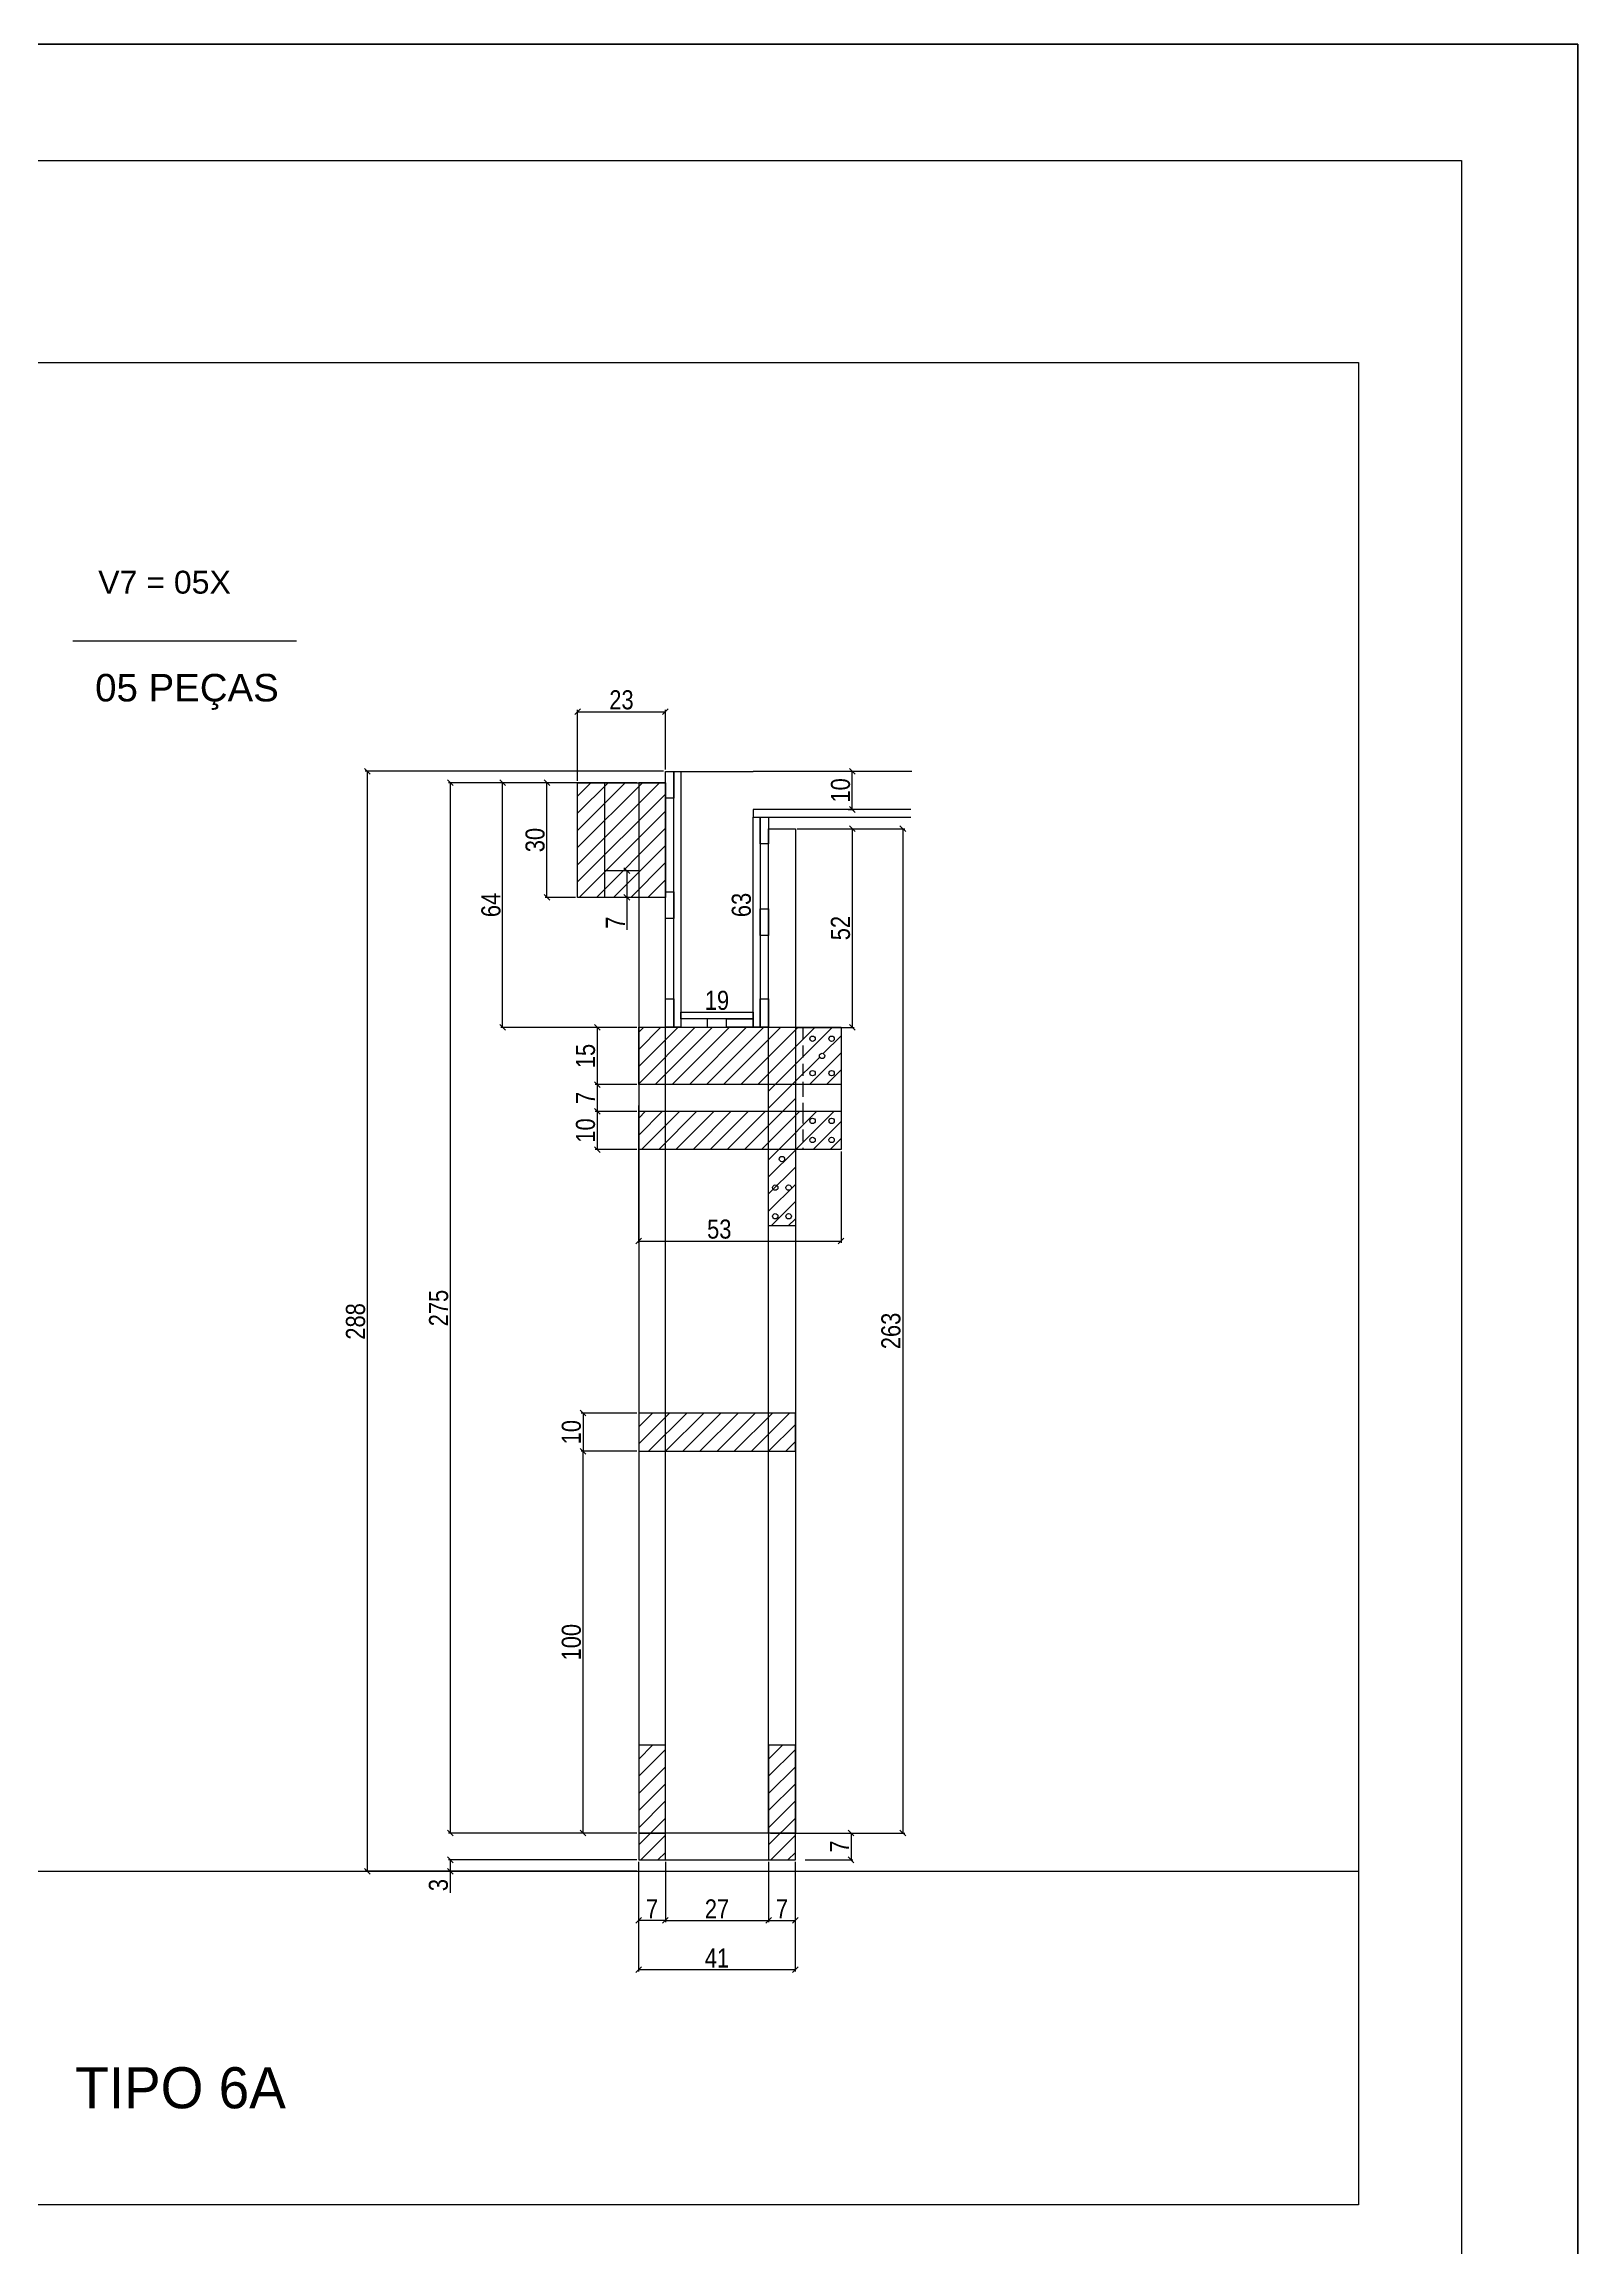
# Model space of a CAD drawing. Extents: x 23583 to 161354, y 153625 to 213918.
# Drawn here: x 34288 to 35091, y 212764 to 213918 of the extents above; entities that cross this region are included whole.
import ezdxf

# ---------------------------------------------------------------- set-up
doc = ezdxf.new("R2010")
doc.units = 0
doc.header["$PDMODE"] = 34
doc.header["$PDSIZE"] = 5
doc.linetypes.add('DASHED2', pattern=[9.525, 6.35, -3.175])
doc.layers.get('0').update_dxf_attribs({"linetype": 'CONTINUOUS'})
doc.layers.get('DEFPOINTS').update_dxf_attribs({"linetype": 'CONTINUOUS'})
for name, color, linetype in [('COTA', 241, 'CONTINUOUS'), ('detalhes', 4, 'CONTINUOUS'), ('HACHURA', 8, 'CONTINUOUS'), ('TIRAS REESCORAMENTO', 252, 'CONTINUOUS'), ('VIGAS', 3, 'CONTINUOUS')]:
    doc.layers.add(name, color=color, linetype=linetype)
doc.layers.add('FOLHA', color=255, linetype='CONTINUOUS', lineweight=40)
doc.styles.add('COTA TECNICA 2X', font='techl___.ttf', dxfattribs={"height": 10})
doc.styles.add('R80-50', font='arial.ttf', dxfattribs={"height": 10})
doc.styles.add('ROMAS860', font='ROMAS860.SHX', dxfattribs={"height": 8.5})
doc.dimstyles.new('SECAO', dxfattribs={"dimscale": 0.333333, "dimtxt": 5, "dimasz": 9, "dimexe": 3, "dimexo": 3, "dimgap": 3, "dimtad": 1, "dimdec": 1, "dimlfac": 0.5, "dimzin": 12, "dimdsep": 46, "dimtxsty": 'COTA TECNICA 2X', "dimblk1": 'OBLIQUE', "dimblk2": 'OBLIQUE', "dimsah": 1, "dimcen": 0.9, "dimclrd": 4, "dimclre": 4, "dimclrt": 240, "dimadec": 1, "dimazin": 3, "dimtfac": 1, "dimtdec": 1, "dimtmove": 0, "dimatfit": 3, "dimfxl": 1, "dimtolj": 1, "dimtzin": 12, "dimarcsym": 0})
pattern_1 = [(45, (11006.978, 15079.911), (-4.49012806, 4.49012806), [])]

# ---------------------------------------------------------------- blocks, each defined once
blk = doc.blocks.new('_Oblique')
at = {"color": 0, "linetype": 'ByBlock', "lineweight": -2}
blk.add_line((-0.5, -0.5), (0.5, 0.5), dxfattribs=at)
blk = doc.blocks.new('*D2924')
at = {"layer": 'DEFPOINTS', "color": 0, "transparency": 16777216}
for p in [(34598.8, 213531.3), (34500.2, 212981.2), (34598.8, 212981.2)]:
    blk.add_point(p, dxfattribs=at)
at = {"layer": 'detalhes', "color": 4, "lineweight": -2, "transparency": 16777216}
for p, q in [((34597.8, 213531.3), (34499.2, 213531.3)), ((34500.2, 213531.3), (34500.2, 212981.2)), ((34597.8, 212981.2), (34499.2, 212981.2))]:
    blk.add_line(p, q, dxfattribs=at)
at = {"layer": 'detalhes', "color": 4, "lineweight": -2, "transparency": 16777216, "xscale": 3, "yscale": 3, "zscale": 3}
for p, rotation in [((34500.2, 213531.3), 90), ((34500.2, 212981.2), 270)]:
    blk.add_blockref('_Oblique', p, dxfattribs=dict(at, rotation=rotation))
at = {"layer": 'detalhes', "color": 240, "transparency": 16777216, "insert": (34494.1, 213256.2), "char_height": 10, "attachment_point": 5, "rotation": 90, "style": 'COTA TECNICA 2X'}
blk.add_mtext('\\A1;275', dxfattribs=at)
blk = doc.blocks.new('*D2925')
at = {"layer": 'DEFPOINTS', "color": 0, "transparency": 16777216}
for p in [(34598.8, 212967.2), (34680.8, 212967.2), (34680.8, 212909.7)]:
    blk.add_point(p, dxfattribs=at)
at = {"layer": 'detalhes', "color": 4, "lineweight": -2, "transparency": 16777216}
for p, q in [((34598.8, 212966.2), (34598.8, 212908.7)), ((34680.8, 212966.2), (34680.8, 212908.7)), ((34598.8, 212909.7), (34680.8, 212909.7))]:
    blk.add_line(p, q, dxfattribs=at)
at = {"layer": 'detalhes', "color": 4, "lineweight": -2, "transparency": 16777216, "xscale": 3, "yscale": 3, "zscale": 3, "rotation": 180}
blk.add_blockref('_Oblique', (34598.8, 212909.7), dxfattribs=at)
at = {"layer": 'detalhes', "color": 4, "lineweight": -2, "transparency": 16777216, "xscale": 3, "yscale": 3, "zscale": 3}
blk.add_blockref('_Oblique', (34680.8, 212909.7), dxfattribs=at)
at = {"layer": 'detalhes', "color": 240, "transparency": 16777216, "insert": (34639.8, 212915.8), "char_height": 10, "attachment_point": 5, "style": 'COTA TECNICA 2X'}
blk.add_mtext('\\A1;41', dxfattribs=at)
blk = doc.blocks.new('*D2926')
at = {"layer": 'DEFPOINTS', "color": 0, "transparency": 16777216}
for p in [(34612.8, 212967.2), (34666.8, 212967.2), (34666.8, 212935.5)]:
    blk.add_point(p, dxfattribs=at)
at = {"layer": 'detalhes', "color": 4, "lineweight": -2, "transparency": 16777216}
for p, q in [((34612.8, 212966.2), (34612.8, 212934.5)), ((34666.8, 212966.2), (34666.8, 212934.5)), ((34612.8, 212935.5), (34666.8, 212935.5))]:
    blk.add_line(p, q, dxfattribs=at)
at = {"layer": 'detalhes', "color": 4, "lineweight": -2, "transparency": 16777216, "xscale": 3, "yscale": 3, "zscale": 3, "rotation": 180}
blk.add_blockref('_Oblique', (34612.8, 212935.5), dxfattribs=at)
at = {"layer": 'detalhes', "color": 4, "lineweight": -2, "transparency": 16777216, "xscale": 3, "yscale": 3, "zscale": 3}
blk.add_blockref('_Oblique', (34666.8, 212935.5), dxfattribs=at)
at = {"layer": 'detalhes', "color": 240, "transparency": 16777216, "insert": (34639.8, 212941.5), "char_height": 10, "attachment_point": 5, "style": 'COTA TECNICA 2X'}
blk.add_mtext('\\A1;27', dxfattribs=at)
blk = doc.blocks.new('*D2927')
at = {"layer": 'DEFPOINTS', "color": 0, "transparency": 16777216}
for p in [(34666.8, 212935.5), (34680.8, 212935.5), (34680.8, 212935.5)]:
    blk.add_point(p, dxfattribs=at)
at = {"layer": 'detalhes', "color": 4, "lineweight": -2, "transparency": 16777216}
blk.add_line((34666.8, 212935.5), (34680.8, 212935.5), dxfattribs=at)
at = {"layer": 'detalhes', "color": 4, "lineweight": -2, "transparency": 16777216, "xscale": 3, "yscale": 3, "zscale": 3, "rotation": 180}
blk.add_blockref('_Oblique', (34666.8, 212935.5), dxfattribs=at)
at = {"layer": 'detalhes', "color": 4, "lineweight": -2, "transparency": 16777216, "xscale": 3, "yscale": 3, "zscale": 3}
blk.add_blockref('_Oblique', (34680.8, 212935.5), dxfattribs=at)
at = {"layer": 'detalhes', "color": 240, "transparency": 16777216, "insert": (34673.8, 212941.5), "char_height": 10, "attachment_point": 5, "style": 'COTA TECNICA 2X'}
blk.add_mtext('\\A1;7', dxfattribs=at)
blk = doc.blocks.new('*D2928')
at = {"layer": 'DEFPOINTS', "color": 0, "transparency": 16777216}
for p in [(34598.8, 212935.5), (34598.8, 212935.5), (34612.8, 212935.5)]:
    blk.add_point(p, dxfattribs=at)
at = {"layer": 'detalhes', "color": 4, "lineweight": -2, "transparency": 16777216}
blk.add_line((34612.8, 212935.5), (34598.8, 212935.5), dxfattribs=at)
at = {"layer": 'detalhes', "color": 4, "lineweight": -2, "transparency": 16777216, "xscale": 3, "yscale": 3, "zscale": 3, "rotation": 180}
blk.add_blockref('_Oblique', (34598.8, 212935.5), dxfattribs=at)
at = {"layer": 'detalhes', "color": 4, "lineweight": -2, "transparency": 16777216, "xscale": 3, "yscale": 3, "zscale": 3}
blk.add_blockref('_Oblique', (34612.8, 212935.5), dxfattribs=at)
at = {"layer": 'detalhes', "color": 240, "transparency": 16777216, "insert": (34605.8, 212941.5), "char_height": 10, "attachment_point": 5, "style": 'COTA TECNICA 2X'}
blk.add_mtext('\\A1;7', dxfattribs=at)
blk = doc.blocks.new('*D2929')
at = {"layer": 'DEFPOINTS', "color": 0, "transparency": 16777216}
for p in [(34598.8, 213201.2), (34569.7, 213181.2), (34598.8, 213181.2)]:
    blk.add_point(p, dxfattribs=at)
at = {"layer": 'detalhes', "color": 4, "lineweight": -2, "transparency": 16777216}
for p, q in [((34597.8, 213201.2), (34568.7, 213201.2)), ((34569.7, 213201.2), (34569.7, 213181.2)), ((34597.8, 213181.2), (34568.7, 213181.2))]:
    blk.add_line(p, q, dxfattribs=at)
at = {"layer": 'detalhes', "color": 4, "lineweight": -2, "transparency": 16777216, "xscale": 3, "yscale": 3, "zscale": 3}
for p, rotation in [((34569.7, 213201.2), 90), ((34569.7, 213181.2), 270)]:
    blk.add_blockref('_Oblique', p, dxfattribs=dict(at, rotation=rotation))
at = {"layer": 'detalhes', "color": 240, "transparency": 16777216, "insert": (34563.6, 213191.2), "char_height": 10, "attachment_point": 5, "rotation": 90, "style": 'COTA TECNICA 2X'}
blk.add_mtext('\\A1;10', dxfattribs=at)
blk = doc.blocks.new('*D2930')
at = {"layer": 'DEFPOINTS', "color": 0, "transparency": 16777216}
for p in [(34527.6, 213531.3), (34598.8, 213531.3), (34598.8, 213403.2)]:
    blk.add_point(p, dxfattribs=at)
at = {"layer": 'detalhes', "color": 4, "lineweight": -2, "transparency": 16777216}
for p, q in [((34597.8, 213531.3), (34526.6, 213531.3)), ((34527.6, 213403.2), (34527.6, 213531.3)), ((34597.8, 213403.2), (34526.6, 213403.2))]:
    blk.add_line(p, q, dxfattribs=at)
at = {"layer": 'detalhes', "color": 4, "lineweight": -2, "transparency": 16777216, "xscale": 3, "yscale": 3, "zscale": 3}
for p, rotation in [((34527.6, 213531.3), 90), ((34527.6, 213403.2), 270)]:
    blk.add_blockref('_Oblique', p, dxfattribs=dict(at, rotation=rotation))
at = {"layer": 'detalhes', "color": 240, "transparency": 16777216, "insert": (34521.5, 213467.3), "char_height": 10, "attachment_point": 5, "rotation": 90, "style": 'COTA TECNICA 2X'}
blk.add_mtext('\\A1;64', dxfattribs=at)
blk = doc.blocks.new('*D2931')
at = {"layer": 'DEFPOINTS', "color": 0, "transparency": 16777216}
for p in [(34680.8, 213507.2), (34680.8, 213403.2), (34710.6, 213403.2)]:
    blk.add_point(p, dxfattribs=at)
at = {"layer": 'detalhes', "color": 4, "lineweight": -2, "transparency": 16777216}
for p, q in [((34681.8, 213507.2), (34711.6, 213507.2)), ((34710.6, 213507.2), (34710.6, 213403.2)), ((34681.8, 213403.2), (34711.6, 213403.2))]:
    blk.add_line(p, q, dxfattribs=at)
at = {"layer": 'detalhes', "color": 4, "lineweight": -2, "transparency": 16777216, "xscale": 3, "yscale": 3, "zscale": 3}
for p, rotation in [((34710.6, 213507.2), 90), ((34710.6, 213403.2), 270)]:
    blk.add_blockref('_Oblique', p, dxfattribs=dict(at, rotation=rotation))
at = {"layer": 'detalhes', "color": 240, "transparency": 16777216, "insert": (34704.5, 213455.2), "char_height": 10, "attachment_point": 5, "rotation": 90, "style": 'COTA TECNICA 2X'}
blk.add_mtext('\\A1;52', dxfattribs=at)
blk = doc.blocks.new('*D2932')
at = {"layer": 'DEFPOINTS', "color": 0, "transparency": 16777216}
for p in [(34612.8, 213537.3), (34456.7, 212961.2), (34598.8, 212961.2)]:
    blk.add_point(p, dxfattribs=at)
at = {"layer": 'detalhes', "color": 4, "lineweight": -2, "transparency": 16777216}
for p, q in [((34611.8, 213537.3), (34455.7, 213537.3)), ((34456.7, 213537.3), (34456.7, 212961.2)), ((34597.8, 212961.2), (34455.7, 212961.2))]:
    blk.add_line(p, q, dxfattribs=at)
at = {"layer": 'detalhes', "color": 4, "lineweight": -2, "transparency": 16777216, "xscale": 3, "yscale": 3, "zscale": 3}
for p, rotation in [((34456.7, 213537.3), 90), ((34456.7, 212961.2), 270)]:
    blk.add_blockref('_Oblique', p, dxfattribs=dict(at, rotation=rotation))
at = {"layer": 'detalhes', "color": 240, "transparency": 16777216, "insert": (34450.6, 213249.2), "char_height": 10, "attachment_point": 5, "rotation": 90, "style": 'COTA TECNICA 2X'}
blk.add_mtext('\\A1;288', dxfattribs=at)
blk = doc.blocks.new('*D2933')
at = {"layer": 'DEFPOINTS', "color": 0, "transparency": 16777216}
for p in [(34598.8, 212967.2), (34500.2, 212961.2), (34598.8, 212961.2)]:
    blk.add_point(p, dxfattribs=at)
at = {"layer": 'detalhes', "color": 4, "lineweight": -2, "transparency": 16777216}
for p, q in [((34597.8, 212967.2), (34499.2, 212967.2)), ((34500.2, 212967.2), (34500.2, 212961.2)), ((34597.8, 212961.2), (34499.2, 212961.2)), ((34500.2, 212961.2), (34500.2, 212949.9))]:
    blk.add_line(p, q, dxfattribs=at)
at = {"layer": 'detalhes', "color": 4, "lineweight": -2, "transparency": 16777216, "xscale": 3, "yscale": 3, "zscale": 3}
for p, rotation in [((34500.2, 212967.2), 90), ((34500.2, 212961.2), 270)]:
    blk.add_blockref('_Oblique', p, dxfattribs=dict(at, rotation=rotation))
at = {"layer": 'detalhes', "color": 240, "transparency": 16777216, "insert": (34494, 212954), "char_height": 10, "attachment_point": 5, "rotation": 90, "style": 'COTA TECNICA 2X'}
blk.add_mtext('\\A1;3', dxfattribs=at)
blk = doc.blocks.new('*D2934')
at = {"layer": 'DEFPOINTS', "color": 0, "transparency": 16777216}
for p in [(34635.9, 213537.3), (34658.8, 213537.3), (34635.9, 213411.2)]:
    blk.add_point(p, dxfattribs=at)
at = {"layer": 'detalhes', "color": 240, "transparency": 16777216, "insert": (34652.6, 213467.3), "char_height": 10, "attachment_point": 5, "rotation": 90, "style": 'COTA TECNICA 2X'}
blk.add_mtext('\\A1;63', dxfattribs=at)
blk = doc.blocks.new('*D2935')
at = {"layer": 'DEFPOINTS', "color": 0, "transparency": 16777216}
for p in [(34620.8, 213411.2), (34658.8, 213411.2), (34658.8, 213411.2)]:
    blk.add_point(p, dxfattribs=at)
at = {"layer": 'detalhes', "color": 240, "transparency": 16777216, "insert": (34639.8, 213417.3), "char_height": 10, "attachment_point": 5, "style": 'COTA TECNICA 2X'}
blk.add_mtext('\\A1;19', dxfattribs=at)
blk = doc.blocks.new('*D2936')
at = {"layer": 'DEFPOINTS', "color": 0, "transparency": 16777216}
for p in [(34569.7, 213181.2), (34598.8, 213181.2), (34597.8, 212981.2)]:
    blk.add_point(p, dxfattribs=at)
at = {"layer": 'detalhes', "color": 4, "lineweight": -2, "transparency": 16777216}
for p, q in [((34597.8, 213181.2), (34568.7, 213181.2)), ((34569.7, 212981.2), (34569.7, 213181.2)), ((34596.8, 212981.2), (34568.7, 212981.2))]:
    blk.add_line(p, q, dxfattribs=at)
at = {"layer": 'detalhes', "color": 4, "lineweight": -2, "transparency": 16777216, "xscale": 3, "yscale": 3, "zscale": 3}
for p, rotation in [((34569.7, 213181.2), 90), ((34569.7, 212981.2), 270)]:
    blk.add_blockref('_Oblique', p, dxfattribs=dict(at, rotation=rotation))
at = {"layer": 'detalhes', "color": 240, "transparency": 16777216, "insert": (34563.6, 213081.2), "char_height": 10, "attachment_point": 5, "rotation": 90, "style": 'COTA TECNICA 2X'}
blk.add_mtext('\\A1;100', dxfattribs=at)
blk = doc.blocks.new('*D2937')
at = {"layer": 'DEFPOINTS', "color": 0, "transparency": 16777216}
for p in [(34598.8, 213363.2), (34704.8, 213339.2), (34704.8, 213291.3)]:
    blk.add_point(p, dxfattribs=at)
at = {"layer": 'detalhes', "color": 4, "lineweight": -2, "transparency": 16777216}
for p, q in [((34598.8, 213362.2), (34598.8, 213290.3)), ((34704.8, 213338.2), (34704.8, 213290.3)), ((34598.8, 213291.3), (34704.8, 213291.3))]:
    blk.add_line(p, q, dxfattribs=at)
at = {"layer": 'detalhes', "color": 4, "lineweight": -2, "transparency": 16777216, "xscale": 3, "yscale": 3, "zscale": 3, "rotation": 180}
blk.add_blockref('_Oblique', (34598.8, 213291.3), dxfattribs=at)
at = {"layer": 'detalhes', "color": 4, "lineweight": -2, "transparency": 16777216, "xscale": 3, "yscale": 3, "zscale": 3}
blk.add_blockref('_Oblique', (34704.8, 213291.3), dxfattribs=at)
at = {"layer": 'detalhes', "color": 240, "transparency": 16777216, "insert": (34641, 213297.5), "char_height": 10, "attachment_point": 5, "style": 'COTA TECNICA 2X'}
blk.add_mtext('\\A1;53', dxfattribs=at)
blk = doc.blocks.new('*D2938')
at = {"layer": 'DEFPOINTS', "color": 0, "transparency": 16777216}
for p in [(34707.4, 213537.3), (34710.6, 213537.3), (34707.4, 213517.3)]:
    blk.add_point(p, dxfattribs=at)
at = {"layer": 'detalhes', "color": 4, "lineweight": -2, "transparency": 16777216}
for p, q in [((34708.4, 213537.3), (34711.6, 213537.3)), ((34710.6, 213517.3), (34710.6, 213537.3)), ((34708.4, 213517.3), (34711.6, 213517.3))]:
    blk.add_line(p, q, dxfattribs=at)
at = {"layer": 'detalhes', "color": 4, "lineweight": -2, "transparency": 16777216, "xscale": 3, "yscale": 3, "zscale": 3}
for p, rotation in [((34710.6, 213537.3), 90), ((34710.6, 213517.3), 270)]:
    blk.add_blockref('_Oblique', p, dxfattribs=dict(at, rotation=rotation))
at = {"layer": 'detalhes', "color": 240, "transparency": 16777216, "insert": (34704.5, 213527.3), "char_height": 10, "attachment_point": 5, "rotation": 90, "style": 'COTA TECNICA 2X'}
blk.add_mtext('\\A1;10', dxfattribs=at)
blk = doc.blocks.new('*D2939')
at = {"layer": 'DEFPOINTS', "color": 0, "transparency": 16777216}
for p in [(34681.8, 213507.2), (34681.8, 212981.2), (34737.1, 212981.2)]:
    blk.add_point(p, dxfattribs=at)
at = {"layer": 'detalhes', "color": 4, "lineweight": -2, "transparency": 16777216}
for p, q in [((34682.8, 213507.2), (34738.1, 213507.2)), ((34737.1, 213507.2), (34737.1, 212981.2)), ((34682.8, 212981.2), (34738.1, 212981.2))]:
    blk.add_line(p, q, dxfattribs=at)
at = {"layer": 'detalhes', "color": 4, "lineweight": -2, "transparency": 16777216, "xscale": 3, "yscale": 3, "zscale": 3}
for p, rotation in [((34737.1, 213507.2), 90), ((34737.1, 212981.2), 270)]:
    blk.add_blockref('_Oblique', p, dxfattribs=dict(at, rotation=rotation))
at = {"layer": 'detalhes', "color": 240, "transparency": 16777216, "insert": (34730.9, 213244.2), "char_height": 10, "attachment_point": 5, "rotation": 90, "style": 'COTA TECNICA 2X'}
blk.add_mtext('\\A1;263', dxfattribs=at)
blk = doc.blocks.new('*D2940')
at = {"layer": 'DEFPOINTS', "color": 0, "transparency": 16777216}
for p in [(34666.8, 212981.2), (34684.9, 212967.2), (34710, 212967.2)]:
    blk.add_point(p, dxfattribs=at)
at = {"layer": 'detalhes', "color": 4, "lineweight": -2, "transparency": 16777216}
for p, q in [((34667.8, 212981.2), (34711, 212981.2)), ((34710, 212981.2), (34710, 212967.2)), ((34685.9, 212967.2), (34711, 212967.2))]:
    blk.add_line(p, q, dxfattribs=at)
at = {"layer": 'detalhes', "color": 4, "lineweight": -2, "transparency": 16777216, "xscale": 3, "yscale": 3, "zscale": 3}
for p, rotation in [((34710, 212981.2), 90), ((34710, 212967.2), 270)]:
    blk.add_blockref('_Oblique', p, dxfattribs=dict(at, rotation=rotation))
at = {"layer": 'detalhes', "color": 240, "transparency": 16777216, "insert": (34703.9, 212974.2), "char_height": 10, "attachment_point": 5, "rotation": 90, "style": 'COTA TECNICA 2X'}
blk.add_mtext('\\A1;7', dxfattribs=at)
blk = doc.blocks.new('*D2941')
at = {"layer": 'DEFPOINTS', "color": 0, "transparency": 16777216}
for p in [(34598.8, 213403.2), (34577.1, 213373.2), (34598.8, 213373.2)]:
    blk.add_point(p, dxfattribs=at)
at = {"layer": 'detalhes', "color": 4, "lineweight": -2, "transparency": 16777216}
for p, q in [((34597.8, 213403.2), (34576.1, 213403.2)), ((34577.1, 213403.2), (34577.1, 213373.2)), ((34597.8, 213373.2), (34576.1, 213373.2))]:
    blk.add_line(p, q, dxfattribs=at)
at = {"layer": 'detalhes', "color": 4, "lineweight": -2, "transparency": 16777216, "xscale": 3, "yscale": 3, "zscale": 3}
for p, rotation in [((34577.1, 213403.2), 90), ((34577.1, 213373.2), 270)]:
    blk.add_blockref('_Oblique', p, dxfattribs=dict(at, rotation=rotation))
at = {"layer": 'detalhes', "color": 240, "transparency": 16777216, "insert": (34571, 213388.2), "char_height": 10, "attachment_point": 5, "rotation": 90, "style": 'COTA TECNICA 2X'}
blk.add_mtext('\\A1;15', dxfattribs=at)
blk = doc.blocks.new('*D2942')
at = {"layer": 'DEFPOINTS', "color": 0, "transparency": 16777216}
for p in [(34598.8, 213359.2), (34577.1, 213339.2), (34598.8, 213339.2)]:
    blk.add_point(p, dxfattribs=at)
at = {"layer": 'detalhes', "color": 4, "lineweight": -2, "transparency": 16777216}
for p, q in [((34597.8, 213359.2), (34576.1, 213359.2)), ((34577.1, 213359.2), (34577.1, 213339.2)), ((34597.8, 213339.2), (34576.1, 213339.2))]:
    blk.add_line(p, q, dxfattribs=at)
at = {"layer": 'detalhes', "color": 4, "lineweight": -2, "transparency": 16777216, "xscale": 3, "yscale": 3, "zscale": 3}
for p, rotation in [((34577.1, 213359.2), 90), ((34577.1, 213339.2), 270)]:
    blk.add_blockref('_Oblique', p, dxfattribs=dict(at, rotation=rotation))
at = {"layer": 'detalhes', "color": 240, "transparency": 16777216, "insert": (34571, 213349.2), "char_height": 10, "attachment_point": 5, "rotation": 90, "style": 'COTA TECNICA 2X'}
blk.add_mtext('\\A1;10', dxfattribs=at)
blk = doc.blocks.new('*D2943')
at = {"layer": 'DEFPOINTS', "color": 0, "transparency": 16777216}
for p in [(34598.8, 213373.2), (34577.1, 213359.2), (34598.8, 213359.2)]:
    blk.add_point(p, dxfattribs=at)
at = {"layer": 'detalhes', "color": 4, "lineweight": -2, "transparency": 16777216}
for p, q in [((34597.8, 213373.2), (34576.1, 213373.2)), ((34577.1, 213373.2), (34577.1, 213359.2)), ((34597.8, 213359.2), (34576.1, 213359.2))]:
    blk.add_line(p, q, dxfattribs=at)
at = {"layer": 'detalhes', "color": 4, "lineweight": -2, "transparency": 16777216, "xscale": 3, "yscale": 3, "zscale": 3}
for p, rotation in [((34577.1, 213373.2), 90), ((34577.1, 213359.2), 270)]:
    blk.add_blockref('_Oblique', p, dxfattribs=dict(at, rotation=rotation))
at = {"layer": 'detalhes', "color": 240, "transparency": 16777216, "insert": (34571, 213366.2), "char_height": 10, "attachment_point": 5, "rotation": 90, "style": 'COTA TECNICA 2X'}
blk.add_mtext('\\A1;7', dxfattribs=at)
blk = doc.blocks.new('*D2921')
at = {"layer": 'DEFPOINTS', "color": 0, "transparency": 16777216}
for p in [(34550.8, 213531.3), (34566.8, 213531.3), (34566.8, 213471.3)]:
    blk.add_point(p, dxfattribs=at)
at = {"layer": 'detalhes', "color": 4, "lineweight": -2, "transparency": 16777216}
for p, q in [((34565.8, 213531.3), (34549.8, 213531.3)), ((34550.8, 213471.3), (34550.8, 213531.3)), ((34565.8, 213471.3), (34549.8, 213471.3))]:
    blk.add_line(p, q, dxfattribs=at)
at = {"layer": 'detalhes', "color": 4, "lineweight": -2, "transparency": 16777216, "xscale": 3, "yscale": 3, "zscale": 3}
for p, rotation in [((34550.8, 213531.3), 90), ((34550.8, 213471.3), 270)]:
    blk.add_blockref('_Oblique', p, dxfattribs=dict(at, rotation=rotation))
at = {"layer": 'detalhes', "color": 240, "transparency": 16777216, "insert": (34544.6, 213501.3), "char_height": 10, "attachment_point": 5, "rotation": 90, "style": 'COTA TECNICA 2X'}
blk.add_mtext('\\A1;30', dxfattribs=at)
blk = doc.blocks.new('*D2922')
at = {"layer": 'DEFPOINTS', "color": 0, "transparency": 16777216}
for p in [(34612.8, 213568.5), (34566.8, 213531.3), (34612.8, 213537.3)]:
    blk.add_point(p, dxfattribs=at)
at = {"layer": 'detalhes', "color": 4, "lineweight": -2, "transparency": 16777216}
for p, q in [((34566.8, 213532.3), (34566.8, 213569.5)), ((34566.8, 213568.5), (34612.8, 213568.5)), ((34612.8, 213538.3), (34612.8, 213569.5))]:
    blk.add_line(p, q, dxfattribs=at)
at = {"layer": 'detalhes', "color": 4, "lineweight": -2, "transparency": 16777216, "xscale": 3, "yscale": 3, "zscale": 3, "rotation": 180}
blk.add_blockref('_Oblique', (34566.8, 213568.5), dxfattribs=at)
at = {"layer": 'detalhes', "color": 4, "lineweight": -2, "transparency": 16777216, "xscale": 3, "yscale": 3, "zscale": 3}
blk.add_blockref('_Oblique', (34612.8, 213568.5), dxfattribs=at)
at = {"layer": 'detalhes', "color": 240, "transparency": 16777216, "insert": (34589.8, 213574.7), "char_height": 10, "attachment_point": 5, "style": 'COTA TECNICA 2X'}
blk.add_mtext('\\A1;23', dxfattribs=at)
blk = doc.blocks.new('*D2923')
at = {"layer": 'DEFPOINTS', "color": 0, "transparency": 16777216}
for p in [(34593.2, 213485.3), (34592.6, 213471.3), (34593.2, 213471.3)]:
    blk.add_point(p, dxfattribs=at)
at = {"layer": 'detalhes', "color": 4, "lineweight": -2, "transparency": 16777216}
for p, q in [((34592.2, 213485.3), (34591.6, 213485.3)), ((34592.6, 213485.3), (34592.6, 213471.3)), ((34592.2, 213471.3), (34591.6, 213471.3)), ((34592.6, 213471.3), (34592.6, 213454.2))]:
    blk.add_line(p, q, dxfattribs=at)
at = {"layer": 'detalhes', "color": 4, "lineweight": -2, "transparency": 16777216, "xscale": 3, "yscale": 3, "zscale": 3}
for p, rotation in [((34592.6, 213485.3), 90), ((34592.6, 213471.3), 270)]:
    blk.add_blockref('_Oblique', p, dxfattribs=dict(at, rotation=rotation))
at = {"layer": 'detalhes', "color": 240, "transparency": 16777216, "insert": (34586.6, 213458), "char_height": 10, "attachment_point": 5, "rotation": 90, "style": 'COTA TECNICA 2X'}
blk.add_mtext('\\A1;7', dxfattribs=at)

msp = doc.modelspace()

# ---------------------------------------------------------------- hatches: boundary and pattern name
at = {"layer": 'COTA'}
h = msp.add_hatch(dxfattribs=at)
h.set_pattern_fill('ANSI31', color=256, scale=2, style=0)
h.set_pattern_definition([(45, (14955.902, 208407.51), (-4.490128, 4.490128), [])])
h.paths.add_polyline_path([(34612.83, 213471.28), (34566.83, 213471.28), (34566.83, 213531.28), (34612.83, 213531.28)])
h = msp.add_hatch(dxfattribs=at)
h.set_pattern_fill('ANSI31', color=256, scale=2, style=0)
h.set_pattern_definition(pattern_1)
h.paths.add_polyline_path([(34704.83, 213403.23), (34598.83, 213403.23), (34598.83, 213373.23), (34704.83, 213373.23)])
edge = h.paths.add_edge_path(flags=16)
edge.add_arc((34689.83, 213379.23), 1.4, 0, 360)
edge = h.paths.add_edge_path(flags=16)
edge.add_arc((34694.83, 213388.23), 1.4, 0, 360)
edge = h.paths.add_edge_path(flags=16)
edge.add_arc((34689.83, 213397.23), 1.4, 0, 360)
edge = h.paths.add_edge_path(flags=16)
edge.add_arc((34699.83, 213379.23), 1.4, 0, 360)
edge = h.paths.add_edge_path(flags=16)
edge.add_arc((34699.83, 213397.23), 1.4, 0, 360)
h = msp.add_hatch(dxfattribs=at)
h.set_pattern_fill('ANSI31', color=256, scale=2, style=0)
h.set_pattern_definition(pattern_1)
h.paths.add_polyline_path([(34666.83, 213373.23), (34666.83, 213359.23), (34680.83, 213359.23), (34680.83, 213373.23)])
h = msp.add_hatch(dxfattribs=at)
h.set_pattern_fill('ANSI31', color=256, scale=2, style=0)
h.set_pattern_definition(pattern_1)
h.paths.add_polyline_path([(34704.83, 213359.23), (34598.83, 213359.23), (34598.83, 213339.23), (34704.83, 213339.23)])
edge = h.paths.add_edge_path(flags=16)
edge.add_arc((34689.83, 213354.23), 1.4, 0, 360)
edge = h.paths.add_edge_path(flags=16)
edge.add_arc((34689.83, 213344.23), 1.4, 0, 360)
edge = h.paths.add_edge_path(flags=16)
edge.add_arc((34699.83, 213354.23), 1.4, 0, 360)
edge = h.paths.add_edge_path(flags=16)
edge.add_arc((34699.83, 213344.23), 1.4, 0, 360)
h = msp.add_hatch(dxfattribs=at)
h.set_pattern_fill('ANSI31', color=256, scale=2, style=0)
h.set_pattern_definition(pattern_1)
h.paths.add_polyline_path([(34666.83, 213299.29), (34680.83, 213299.29), (34680.83, 213339.23), (34666.83, 213339.23)])
h = msp.add_hatch(dxfattribs=at)
h.set_pattern_fill('ANSI31', color=256, scale=2, style=0)
h.set_pattern_definition(pattern_1)
h.paths.add_polyline_path([(34680.83, 213201.21), (34598.83, 213201.21), (34598.83, 213181.21), (34680.83, 213181.21)])
h = msp.add_hatch(dxfattribs=at)
h.set_pattern_fill('ANSI31', color=256, scale=2, style=0)
h.set_pattern_definition([(45, (14754.611, 207158.0003), (-4.490128, 4.490128), [])])
h.paths.add_polyline_path([(34598.83, 212967.19), (34612.83, 212967.19), (34612.83, 213027.19), (34598.83, 213027.19)])
h = msp.add_hatch(dxfattribs=at)
h.set_pattern_fill('ANSI31', color=256, scale=2, style=0)
h.set_pattern_definition([(45, (14822.611, 207158.0003), (-4.490128, 4.490128), [])])
h.paths.add_polyline_path([(34666.83, 212967.19), (34680.83, 212967.19), (34680.83, 213027.19), (34666.83, 213027.19)])

# ---------------------------------------------------------------- linework, layer by layer
at = {"color": 30}
for p, q in [((29670.84, 213857.22), (35029.57, 213857.22)), ((35029.57, 213857.22), (35029.57, 210357.89))]:
    msp.add_line(p, q, dxfattribs=at)
at = {"linetype": 'Continuous'}
for p, q in [((34580.83, 213531.28), (34580.83, 213471.28)), ((34580.83, 213485.28), (34598.83, 213485.28)), ((34704.83, 213373.23), (34704.83, 213359.23))]:
    msp.add_line(p, q, dxfattribs=at)
msp.add_line((34680.83, 213299.29), (34666.83, 213299.29))
for points in [[(34612.83, 213471.28), (34566.83, 213471.28), (34566.83, 213531.28), (34612.83, 213531.28)], [(34598.83, 212981.19), (34612.83, 212981.19), (34612.83, 213531.28), (34598.83, 213531.28)], [(34680.83, 212981.19), (34666.83, 212981.19), (34666.83, 213507.16), (34680.83, 213507.16)], [(34704.83, 213373.23), (34598.83, 213373.23), (34598.83, 213403.23), (34704.83, 213403.23)], [(34704.83, 213339.23), (34598.83, 213339.23), (34598.83, 213359.23), (34704.83, 213359.23)], [(34598.83, 212967.19), (34612.83, 212967.19), (34612.83, 213027.19), (34598.83, 213027.19)], [(34666.83, 212967.19), (34680.83, 212967.19), (34680.83, 213027.19), (34666.83, 213027.19)]]:
    msp.add_lwpolyline(points, close=True, dxfattribs=at)
for points in [[(34598.83, 213181.21), (34680.83, 213181.21), (34680.83, 213201.21), (34598.83, 213201.21), (34598.83, 213181.21)], [(34620.83, 212967.19), (34680.83, 212967.19), (34680.83, 212981.19), (34598.83, 212981.19), (34598.83, 212967.19), (34620.83, 212967.19)]]:
    msp.add_lwpolyline(points, dxfattribs=at)
for centre in [(34689.83, 213397.23), (34699.83, 213397.23), (34694.83, 213388.23), (34689.83, 213379.23), (34699.83, 213379.23), (34689.83, 213354.23), (34699.83, 213354.23), (34673.83, 213334.23), (34689.83, 213344.23), (34699.83, 213344.23), (34670.33, 213319.26), (34677.33, 213319.26), (34670.33, 213304.29), (34677.33, 213304.29)]:
    msp.add_circle(centre, 1.4)
at = {"layer": 'COTA', "linetype": 'DASHED2'}
for p, q in [((34684.83, 213403.23), (34684.83, 213373.23)), ((34684.83, 213373.23), (34684.83, 213359.23)), ((34684.83, 213359.23), (34684.83, 213339.23))]:
    msp.add_line(p, q, dxfattribs=at)
at = {"layer": 'FOLHA'}
for p, q in [((29518.43, 213918.18), (35090.53, 213918.18)), ((35090.53, 213918.18), (35090.53, 210296.93))]:
    msp.add_line(p, q, dxfattribs=at)
at = {"layer": 'HACHURA', "color": 7}
msp.add_line((34302.57, 213605.6), (34419.72, 213605.6), dxfattribs=at)
at = {"layer": 'TIRAS REESCORAMENTO', "linetype": 'ByBlock'}
for p, q in [((34620.83, 213537.28), (34658.83, 213537.28)), ((34741.79, 213537.28), (34658.83, 213537.28)), ((34658.83, 213513.28), (34741.31, 213513.28)), ((34975.73, 212961.19), (29767.28, 212961.19))]:
    msp.add_line(p, q, dxfattribs=at)
for points in [[(34612.83, 213537.28), (34617.23, 213537.28), (34617.23, 213523.28), (34612.83, 213523.28)], [(34662.43, 213513.28), (34666.83, 213513.28), (34666.83, 213499.28), (34662.43, 213499.28)], [(34612.83, 213474.25), (34617.23, 213474.25), (34617.23, 213460.25), (34612.83, 213460.25)], [(34662.43, 213465.26), (34666.83, 213465.26), (34666.83, 213451.26), (34662.43, 213451.26)], [(34612.83, 213418.23), (34617.23, 213418.23), (34617.23, 213403.23), (34612.83, 213403.23)], [(34662.43, 213418.23), (34666.83, 213418.23), (34666.83, 213403.23), (34662.43, 213403.23)], [(34658.83, 213407.63), (34620.83, 213407.63), (34620.83, 213411.23), (34658.83, 213411.23)], [(34634.79, 213403.23), (34634.79, 213407.63), (34620.83, 213407.63), (34620.83, 213403.23)], [(34644.86, 213403.23), (34644.86, 213407.63), (34658.83, 213407.63), (34658.83, 213403.23)]]:
    msp.add_lwpolyline(points, close=True, dxfattribs=at)
for points in [[(34620.83, 213403.23), (34617.23, 213403.23), (34617.23, 213537.28), (34620.83, 213537.28), (34620.83, 213403.23)], [(34741.31, 213517.28), (34658.83, 213517.28), (34658.83, 213513.28), (34741.31, 213513.28)], [(34662.43, 213403.23), (34658.83, 213403.23), (34658.83, 213513.28), (34662.43, 213513.28), (34662.43, 213403.23)]]:
    msp.add_lwpolyline(points, dxfattribs=at)
at = {"layer": 'VIGAS'}
msp.add_lwpolyline([(34975.73, 212786.58), (34256.53, 212786.58), (34256.53, 213751.37), (34975.73, 213751.37)], close=True, dxfattribs=at)

# ---------------------------------------------------------------- texts
at = {"layer": 'COTA', "color": 5, "style": 'ROMAS860'}
msp.add_text('TIPO 6A', height=21.505, dxfattribs=at).set_placement((34303.82, 212837.1))
at = {"layer": 'VIGAS', "color": 7, "attachment_point": 1, "style": 'R80-50'}
for s, width, insert, char_height in [('V7 = 05X', 124.324, (34315.87, 213642.36), 12), ('05 PEÇAS', 162.221, (34314.25, 213588.31), 14.4)]:
    msp.add_mtext_dynamic_manual_height_columns(s, width=width, gutter_width=50, heights=[0], dxfattribs=dict(at, insert=insert, char_height=char_height))

# ---------------------------------------------------------------- dimensions: what is measured, and where the dimension line sits
at = {"layer": 'detalhes', "color": 3}
for base, p1, p2, picture, middle in [((34612.83, 213568.53), (34566.83, 213531.28), (34612.83, 213537.28), '*D2922', (34589.83, 213574.75)), ((34598.83, 212935.45), (34612.83, 212935.45), (34598.83, 212935.45), '*D2928', (34605.83, 212941.53))]:
    dim = msp.add_linear_dim(base=base, p1=p1, p2=p2, dimstyle='SECAO', dxfattribs=at)
    dim.commit()
    dim.dimension.update_dxf_attribs({"geometry": picture, "text_midpoint": middle})
for base, p1, p2, picture, middle in [((34456.72, 212961.19), (34612.83, 213537.28), (34598.83, 212961.19), '*D2932', (34450.62, 213249.24)), ((34500.22, 212981.19), (34598.83, 213531.28), (34598.83, 212981.19), '*D2924', (34494.11, 213256.24)), ((34527.56, 213531.28), (34598.83, 213403.23), (34598.83, 213531.28), '*D2930', (34521.46, 213467.26)), ((34550.79, 213531.28), (34566.83, 213471.28), (34566.83, 213531.28), '*D2921', (34544.57, 213501.28)), ((34710.58, 213537.28), (34707.43, 213517.28), (34707.43, 213537.28), '*D2938', (34704.48, 213527.28)), ((34710.58, 213403.23), (34680.83, 213507.16), (34680.83, 213403.23), '*D2931', (34704.47, 213455.2)), ((34737.12, 212981.19), (34681.83, 213507.16), (34681.83, 212981.19), '*D2939', (34730.91, 213244.18)), ((34577.06, 213373.23), (34598.83, 213403.23), (34598.83, 213373.23), '*D2941', (34570.95, 213388.23)), ((34577.06, 213359.23), (34598.83, 213373.23), (34598.83, 213359.23), '*D2943', (34570.99, 213366.23)), ((34577.06, 213339.23), (34598.83, 213359.23), (34598.83, 213339.23), '*D2942', (34570.96, 213349.23)), ((34569.73, 213181.21), (34598.83, 213201.21), (34598.83, 213181.21), '*D2929', (34563.63, 213191.21)), ((34569.73, 213181.21), (34597.83, 212981.19), (34598.83, 213181.21), '*D2936', (34563.63, 213081.2)), ((34709.98, 212967.19), (34666.83, 212981.19), (34684.89, 212967.19), '*D2940', (34703.9, 212974.19)), ((34500.22, 212961.19), (34598.83, 212967.19), (34598.83, 212961.19), '*D2933', (34494, 212954.03))]:
    dim = msp.add_linear_dim(base=base, p1=p1, p2=p2, angle=90, dimstyle='SECAO', dxfattribs=at)
    dim.commit()
    dim.dimension.update_dxf_attribs({"geometry": picture, "text_midpoint": middle})
dim = msp.add_linear_dim(base=(34658.83, 213537.28), p1=(34635.87, 213411.23), p2=(34635.87, 213537.28), angle=90, dimstyle='SECAO', override={"dimse1": 1, "dimse2": 1, "dimsd1": 1, "dimsd2": 1}, dxfattribs=at)
dim.commit()
dim.dimension.update_dxf_attribs({"geometry": '*D2934', "text_midpoint": (34658.83, 213467.33), "dimtype": 160})
dim = msp.add_linear_dim(base=(34592.64, 213471.28), p1=(34593.2, 213485.28), p2=(34593.2, 213471.28), angle=90, dimstyle='SECAO', dxfattribs=at)
dim.commit()
dim.dimension.update_dxf_attribs({"geometry": '*D2923', "text_midpoint": (34592.64, 213458.04), "dimtype": 160})
dim = msp.add_linear_dim(base=(34658.83, 213411.23), p1=(34620.83, 213411.23), p2=(34658.83, 213411.23), dimstyle='SECAO', override={"dimse1": 1, "dimse2": 1, "dimsd1": 1, "dimsd2": 1}, dxfattribs=at)
dim.commit()
dim.dimension.update_dxf_attribs({"geometry": '*D2935', "text_midpoint": (34639.83, 213411.23), "dimtype": 160})
for base, p1, p2, picture, middle in [((34704.83, 213291.31), (34598.83, 213363.23), (34704.83, 213339.23), '*D2937', (34640.96, 213291.31)), ((34680.83, 212909.73), (34598.83, 212967.19), (34680.83, 212967.19), '*D2925', (34639.83, 212909.73)), ((34666.83, 212935.45), (34612.83, 212967.19), (34666.83, 212967.19), '*D2926', (34639.83, 212935.45)), ((34680.83, 212935.45), (34666.83, 212935.45), (34680.83, 212935.45), '*D2927', (34673.83, 212935.45))]:
    dim = msp.add_linear_dim(base=base, p1=p1, p2=p2, dimstyle='SECAO', dxfattribs=at)
    dim.commit()
    dim.dimension.update_dxf_attribs({"geometry": picture, "text_midpoint": middle, "dimtype": 160})

doc.saveas('drawing.dxf')
